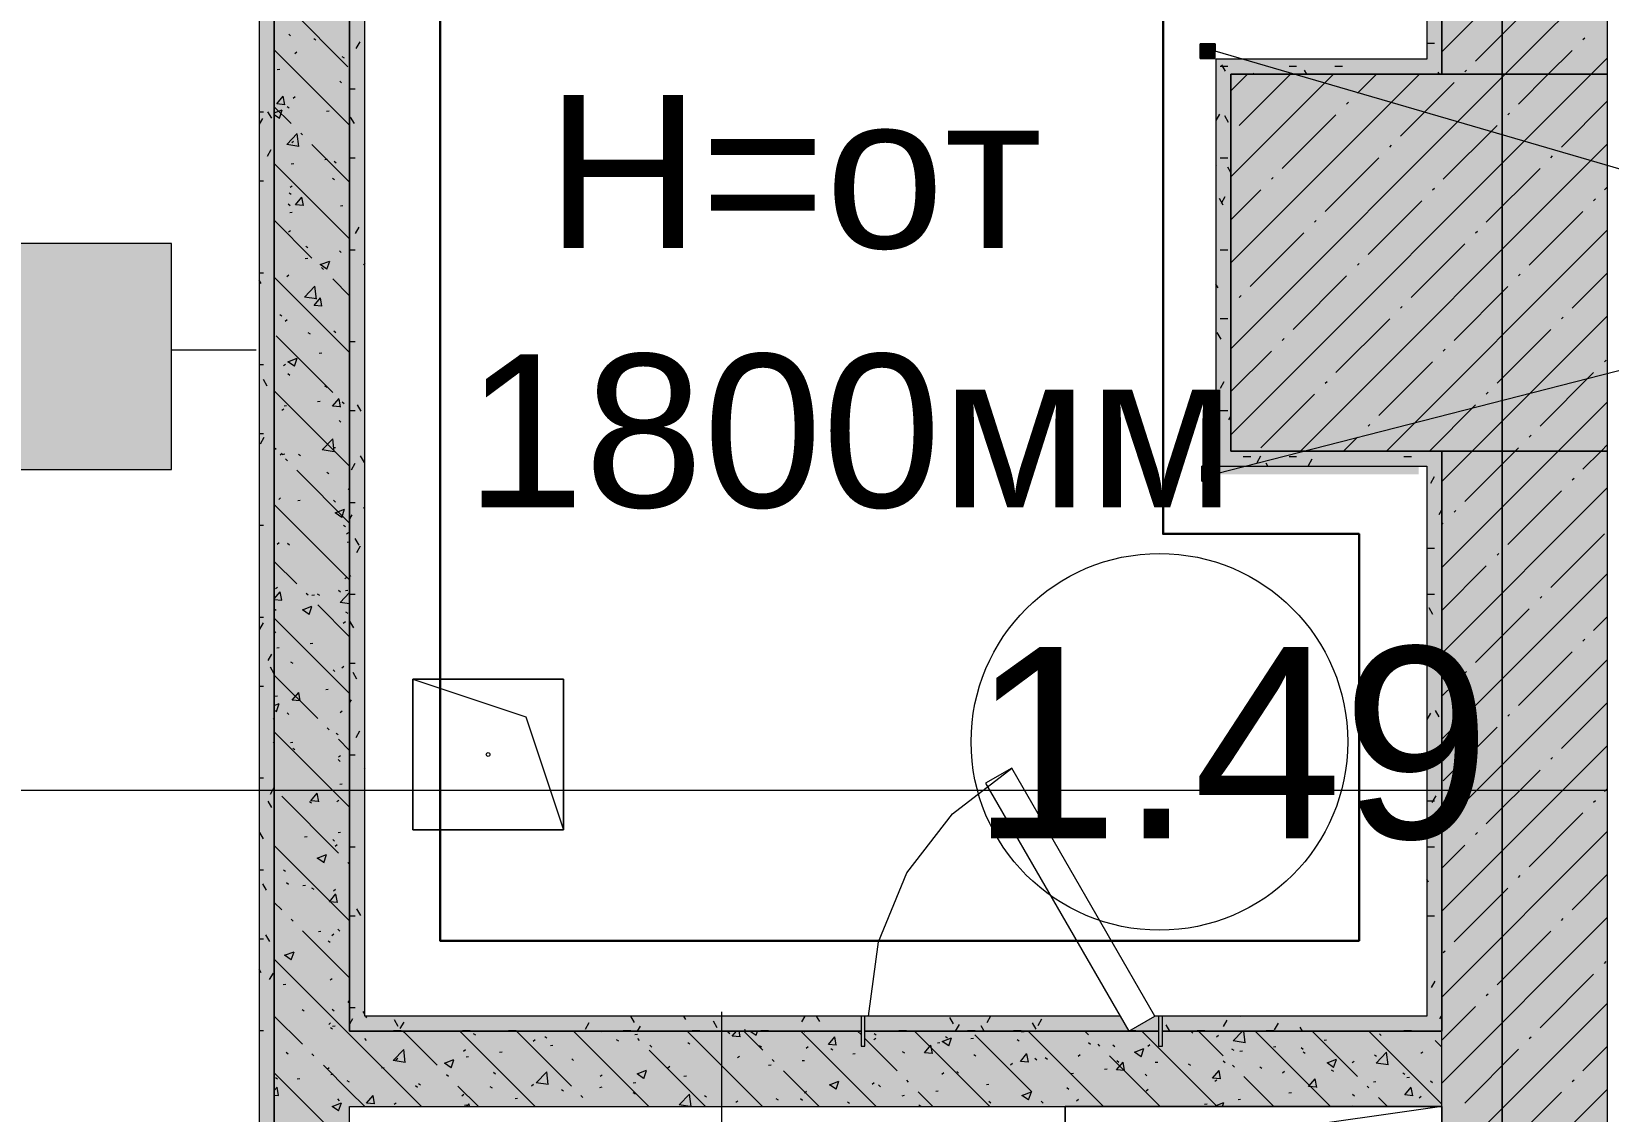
# Model space of a CAD drawing. Header units: millimetres. Extents: x -3817 to 677485, y -22715 to 103890.
# Drawn here: x 82851 to 84944, y 19635 to 21068 of the extents above; entities that cross this region are included whole.
import ezdxf

# ---------------------------------------------------------------- set-up
doc = ezdxf.new("R2010")
doc.units = ezdxf.units.MM
doc.layers.add('PDF _Геометрия', color=7, linetype='Continuous', true_color=0x1d1d1d)
doc.layers.add('PDF _Сплошная заливка', color=7, linetype='Continuous', true_color=0xffffff)
doc.layers.add('PDF _Текст', color=7, linetype='Continuous')
doc.styles.add('PDF GOST-Common', font='arial.ttf')

msp = doc.modelspace()

# ---------------------------------------------------------------- hatches: boundary and pattern name
at = {"layer": 'PDF _Сплошная заливка', "transparency": 33554559}
for points in [[(84723.3, 21011.3), (84943.3, 21011.3), (84943.3, 22191.3), (84723.3, 22191.3), (84723.3, 21362.4)], [(83153.3, 17181.3), (83173.3, 17181.3), (83173.3, 22091.3), (83153.3, 22091.3), (83153.3, 17189.3)], [(83273.3, 19741.3), (83293.3, 19741.3), (83293.3, 22071.3), (83273.3, 22071.3), (83273.3, 20232.1)], [(84703.3, 21031.3), (84723.3, 21031.3), (84723.3, 22071.3), (84703.3, 22071.3), (84703.3, 21362.4)], [(84723.3, 21011.3), (84723.3, 21031.3), (84443.3, 21031.3), (84443.3, 21011.3), (84533.7, 21011.3)], [(84703.3, 19761.3), (84723.3, 19761.3), (84723.3, 20511.3), (84703.3, 20511.3), (84703.3, 20232.1)], [(84723.3, 17561.3), (84943.3, 17561.3), (84943.3, 20511.3), (84723.3, 20511.3), (84723.3, 17971.4)], [(84533.7, 19641.3), (84723.3, 19641.3), (84723.3, 19741.3), (84352.3, 19741.3), (84352.3, 19721.3), (84347.3, 19721.3), (84347.3, 19741.3), (83957.3, 19741.3), (83957.3, 19721.3), (83952.3, 19721.3), (83952.3, 19741.3), (83273.3, 19741.3), (83273.3, 19641.3), (84352.3, 19641.3)]]:
    msp.add_hatch(color=256, dxfattribs=at).paths.add_polyline_path(points)
h = msp.add_hatch(color=256, dxfattribs=at)
h.paths.add_polyline_path([(83952.3, 19741.3), (83952.3, 19761.3), (83293.3, 19761.3), (83293.3, 19741.3)], flags=0)
h.paths.add_polyline_path([(84723.3, 19741.3), (84723.3, 19761.3), (84352.3, 19761.3), (84352.3, 19741.3), (84533.7, 19741.3)], flags=0)
h.paths.add_polyline_path([(83957.3, 19741.3), (84307.6, 19741.3), (84296.1, 19761.3), (83957.3, 19761.3), (83957.3, 19750.8)], flags=0)
h.paths.add_polyline_path([(84347.3, 19741.3), (84347.3, 19761.3), (84342.3, 19761.3), (84307.6, 19741.3), (84342.3, 19741.3)], flags=0)

# ---------------------------------------------------------------- linework, layer by layer
at = {"layer": 'PDF _Геометрия', "color": 253, "lineweight": 9, "true_color": 0xaaaaaa}
for points in [[(84803.3, 19059.5), (84803.3, 21326.4), (84803.3, 23826.4)], [(84803.6, 19059.5), (84803.6, 21326.4), (84803.6, 23826.4)], [(83962.3, 19761.3), (83975.2, 19859.7), (84013.2, 19951.3), (84073.6, 20030), (84152.3, 20090.4)], [(80408.8, 20061.3), (82443.3, 20061.3), (84943.3, 20061.3)]]:
    msp.add_lwpolyline(points, dxfattribs=at)
at = {"layer": 'PDF _Геометрия', "color": 9, "lineweight": 9, "true_color": 0xc0c0c0}
for points in [[(84943.3, 17561.3), (84943.3, 20511.3), (84723.3, 20511.3), (84723.3, 19741.3), (84352.3, 19741.3), (84723.3, 19741.3), (84723.3, 19761.3), (84723.3, 20511.3), (84703.3, 20511.3), (84443.3, 20511.3), (84443.3, 21011.3), (84723.3, 21011.3), (84723.3, 21031.3), (84723.3, 22071.3), (84723.3, 22091.3), (84723.3, 21011.3), (84943.3, 21011.3), (84943.3, 22191.3), (84723.3, 22191.3), (85453.3, 22191.3)], [(84296.1, 19761.3), (83293.3, 19761.3), (83293.3, 22071.3), (83673.3, 22071.3), (83673.3, 22083.3)], [(84623.3, 22083.3), (84623.3, 22071.3), (84703.3, 22071.3), (84703.3, 21031.3), (84443.3, 21031.3), (84423.3, 21031.3), (84423.3, 20511.3), (84423.3, 20491.3), (84703.3, 20491.3), (84703.3, 19761.3), (84342.3, 19761.3)]]:
    msp.add_lwpolyline(points, dxfattribs=at)
for points in [[(83103.3, 22091.3), (83173.3, 22091.3), (83173.3, 17161.4), (81393.3, 17161.4), (81393.3, 19061.3), (81393.3, 19161.3), (81393.3, 17161.4), (81413.3, 17161.4), (83173.3, 17161.4), (83173.3, 17181.3), (83173.3, 22091.3), (83153.3, 22091.3)], [(83952.3, 19741.3), (83273.3, 19741.3), (83273.3, 22091.3), (83273.3, 22071.3), (83273.3, 19741.3), (83293.3, 19741.3)], [(84347.3, 19741.3), (83957.3, 19741.3)], [(84723.3, 19391.3), (83273.3, 19391.3), (83273.3, 19641.3), (84723.3, 19641.3)]]:
    msp.add_lwpolyline(points, close=True, dxfattribs=at)
at = {"layer": 'PDF _Геометрия', "color": 7, "lineweight": 9}
for points in [[(83153.3, 22071.3), (83153.3, 17189.3)], [(84412.3, 21032.4), (84402.3, 21032.4), (84402.3, 21051.9), (84402.3, 21032.4), (84422.3, 21032.4), (84422.3, 21051.9), (84402.3, 21051.9), (84422.3, 21051.9), (84422.3, 21042.3)], [(84424.1, 20481.3), (85447.1, 20743.6), (84422.3, 21042.1)], [(83149.3, 20645), (83036.8, 20645)], [(84424.1, 20480.3), (84424.1, 20471.3), (84404.6, 20471.3), (84404.6, 20491.3)], [(83357.1, 20208.5), (83507.1, 20158.5), (83557.1, 20008.5)], [(83766.9, 19766.8), (83766.9, 19203.3)], [(84723.3, 19641.3), (84723.3, 19391.3), (84223.3, 19391.3), (84223.3, 19641.3), (84223.3, 19391.3), (84723.3, 19391.3), (84723.3, 19641.3), (84723.3, 19741.3)], [(84723.3, 19641.3), (84223.3, 19641.3), (84723.3, 19641.3), (84285.8, 19578.8), (84223.3, 19391.3)]]:
    msp.add_lwpolyline(points, dxfattribs=at)
at = {"layer": 'PDF _Геометрия', "color": 231, "lineweight": 30, "true_color": 0xff80c0}
msp.add_lwpolyline([(84613.3, 21971.3), (83393.3, 21971.3), (83393.3, 19861.3), (84613.3, 19861.3), (84613.3, 20401.3), (84353.3, 20401.3), (84353.3, 21101.3), (84603.3, 21101.3), (84603.3, 21971.3)], dxfattribs=at)
at = {"layer": 'PDF _Геометрия', "lineweight": 9}
for points in [[(84723.3, 21041.1), (84943.3, 21261.1)], [(84443.3, 20647.1), (84807.5, 21011.3), (84943.3, 21147.1)], [(84768, 21028.9), (84839.3, 21100.1)], [(84825, 20971.8), (84864.6, 21011.3), (84896.3, 21043.1)], [(84910.6, 21057.4), (84912.9, 21059.7)], [(84443.3, 20533), (84921.6, 21011.3), (84943.3, 21033)], [(84443.3, 20989.2), (84465.4, 21011.3)], [(84443.3, 20875.2), (84579.4, 21011.3)], [(84443.3, 20761.1), (84693.5, 21011.3)], [(84454.4, 20943.3), (84522.4, 21011.3)], [(84611.2, 20986.1), (84636.5, 21011.3)], [(84668.2, 20929.1), (84739.5, 21000.3)], [(84753.8, 21014.6), (84756.1, 21017)], [(84511.4, 20886.3), (84582.7, 20957.6)], [(84596.9, 20971.8), (84599.3, 20974.2)], [(84810.8, 20957.6), (84813.2, 20959.9)], [(84882.1, 20914.8), (84943.3, 20976)], [(84725.2, 20872), (84796.5, 20943.3)], [(84535.6, 20511.3), (84943.3, 20919)], [(84654, 20914.8), (84656.3, 20917.2)], [(84568.4, 20829.3), (84639.7, 20900.5)], [(84867.8, 20900.5), (84870.2, 20902.9)], [(84497.1, 20872), (84499.5, 20874.4)], [(84782.3, 20815), (84853.6, 20886.3)], [(84443.3, 20818.2), (84482.9, 20857.8)], [(84711, 20857.8), (84713.4, 20860.2)], [(84939.1, 20857.8), (84943.3, 20862)], [(84625.5, 20772.2), (84696.7, 20843.5)], [(84924.8, 20843.5), (84927.2, 20845.9)], [(84554.2, 20815), (84556.5, 20817.4)], [(84839.3, 20758), (84910.6, 20829.3)], [(84468.6, 20729.5), (84539.9, 20800.8)], [(84649.7, 20511.3), (84943.3, 20804.9)], [(84768, 20800.8), (84770.4, 20803.1)], [(84682.5, 20715.2), (84753.8, 20786.5)], [(84611.2, 20758), (84613.6, 20760.4)], [(84825, 20743.7), (84827.4, 20746.1)], [(84896.3, 20701), (84943.3, 20747.9)], [(84525.7, 20672.5), (84596.9, 20743.7)], [(84739.5, 20658.2), (84810.8, 20729.5)], [(84454.4, 20715.2), (84456.7, 20717.6)], [(84582.7, 20615.4), (84654, 20686.7)], [(84668.2, 20701), (84670.6, 20703.3)], [(84723.3, 20470.9), (84763.7, 20511.3), (84943.3, 20690.9)], [(84882.1, 20686.7), (84884.4, 20689.1)], [(84796.5, 20601.2), (84867.8, 20672.5)], [(84443.3, 20590.1), (84497.1, 20643.9)], [(84511.4, 20658.2), (84513.8, 20660.6)], [(84725.2, 20643.9), (84727.6, 20646.3)], [(84639.7, 20558.4), (84711, 20629.7)], [(84939.1, 20629.7), (84941.5, 20632.1)], [(84568.4, 20601.2), (84570.8, 20603.5)], [(84853.6, 20544.1), (84924.8, 20615.4)], [(84482.9, 20515.6), (84554.2, 20586.9)], [(84782.3, 20586.9), (84784.6, 20589.3)], [(84706.7, 20511.3), (84768, 20572.7)], [(84723.3, 20356.8), (84877.8, 20511.3), (84943.3, 20576.8)], [(84625.5, 20544.1), (84627.8, 20546.5)], [(84592.7, 20511.3), (84611.2, 20529.9)], [(84753.8, 20444.4), (84820.8, 20511.3), (84825, 20515.6)], [(84839.3, 20529.9), (84841.7, 20532.3)], [(84910.6, 20487.1), (84934.8, 20511.3), (84943.3, 20519.8)], [(84896.3, 20472.9), (84898.7, 20475.2)], [(84723.3, 20242.8), (84943.3, 20462.8)], [(84810.8, 20387.3), (84882.1, 20458.6)], [(84739.5, 20430.1), (84741.9, 20432.5)], [(84723.3, 20413.9), (84725.2, 20415.8)], [(84867.8, 20330.3), (84939.1, 20401.6)], [(84796.5, 20373.1), (84798.9, 20375.4)], [(84723.3, 20299.8), (84782.3, 20358.8)], [(84723.3, 20128.7), (84943.3, 20348.7)], [(84853.6, 20316), (84855.9, 20318.4)], [(84768, 20230.5), (84839.3, 20301.8)], [(84924.8, 20273.3), (84943.3, 20291.7)], [(84825, 20173.5), (84896.3, 20244.8)], [(84910.6, 20259), (84912.9, 20261.4)], [(84723.3, 20014.7), (84943.3, 20234.7)], [(84723.3, 20185.8), (84739.5, 20202)], [(84753.8, 20216.3), (84756.1, 20218.6)], [(84810.8, 20159.2), (84813.2, 20161.6)], [(84882.1, 20116.5), (84943.3, 20177.7)], [(84725.2, 20073.7), (84796.5, 20145)], [(84723.3, 19900.6), (84943.3, 20120.6)], [(84867.8, 20102.2), (84870.2, 20104.6)], [(84782.3, 20016.7), (84853.6, 20087.9)], [(84939.1, 20059.4), (84943.3, 20063.6)], [(84924.8, 20045.2), (84927.2, 20047.6)], [(84839.3, 19959.6), (84910.6, 20030.9)], [(84723.3, 19786.6), (84943.3, 20006.6)], [(84768, 20002.4), (84770.4, 20004.8)], [(84723.3, 19957.7), (84753.8, 19988.2)], [(84739.5, 19859.9), (84810.8, 19931.1)], [(84825, 19945.4), (84827.4, 19947.8)], [(84896.3, 19902.6), (84943.3, 19949.6)], [(84723.3, 19672.5), (84943.3, 19892.5)], [(84882.1, 19888.4), (84884.4, 19890.7)], [(84796.5, 19802.8), (84867.8, 19874.1)], [(84725.2, 19845.6), (84727.6, 19848)], [(84939.1, 19831.3), (84941.5, 19833.7)], [(84853.6, 19745.8), (84924.8, 19817.1)], [(84782.3, 19788.6), (84784.6, 19790.9)], [(84723.3, 19558.5), (84943.3, 19778.5)], [(84723.3, 19729.6), (84768, 19774.3)], [(84839.3, 19731.5), (84841.7, 19733.9)], [(84910.6, 19688.8), (84943.3, 19721.5)], [(84753.8, 19646), (84825, 19717.3)], [(84723.3, 19444.4), (84943.3, 19664.4)], [(84810.8, 19589), (84882.1, 19660.3)], [(84896.3, 19674.5), (84898.7, 19676.9)]]:
    msp.add_lwpolyline(points, dxfattribs=at)
at = {"layer": 'PDF _Геометрия', "color": 252, "lineweight": 9, "true_color": 0x878787}
for points in [[(83271.1, 21021.3), (83195.7, 21096.8)], [(83192.4, 21064.5), (83194.8, 21062.2)], [(83273.3, 20943.7), (83173.3, 21043.7)], [(83200.7, 21039), (83203.4, 21041)], [(83225.6, 21058.9), (83228.4, 21057.1)], [(83177.2, 21017.8), (83180.5, 21018.2)], [(83263.1, 21035), (83265.9, 21033.2)], [(83260.3, 21002.2), (83262.7, 21000)], [(83187.3, 20971), (83176.6, 20971.9), (83185.2, 20982.1)], [(83187.3, 20970.9), (83185.2, 20982.1)], [(83198.5, 20979.8), (83201.2, 20981.8)], [(83195.7, 20945.9), (83173.3, 20968.3)], [(83173.3, 20960), (83183.9, 20964.1)], [(83173.3, 20958.1), (83180.3, 20953.3)], [(83180.3, 20953.2), (83183.9, 20964)], [(83190.2, 20968.5), (83193, 20966.7)], [(83242.7, 20962.4), (83246, 20962.9)], [(83205.7, 20915.7), (83189.9, 20918.1), (83203.7, 20932.6)], [(83196.4, 20920.6), (83199, 20922.6)], [(83205.7, 20915.6), (83203.8, 20932.5)], [(83210.8, 20930.8), (83208.3, 20933.3)], [(83273.3, 20868.3), (83223.3, 20918.2)], [(83273.3, 20792.8), (83173.3, 20892.8)], [(83195.9, 20892.3), (83199.3, 20892.7)], [(83240.4, 20898.2), (83243.8, 20898.6)], [(83252.9, 20896.2), (83255.4, 20893.9)], [(83250.5, 20873.6), (83253.3, 20871.8)], [(83193.1, 20853.8), (83195.9, 20852)], [(83194.2, 20861.4), (83196.9, 20863.4)], [(83191.8, 20839.3), (83194.3, 20837.1)], [(83211.9, 20837.2), (83201.3, 20838.2), (83209.9, 20848.4)], [(83212, 20837.2), (83209.9, 20848.3)], [(83261, 20836.9), (83264.3, 20837.3)], [(83223.3, 20767.4), (83173.3, 20817.5)], [(83193.7, 20828), (83197, 20828.5)], [(83192.1, 20802.2), (83194.7, 20804.2)], [(83214.2, 20766.8), (83217.6, 20767.2)], [(83215.1, 20783.3), (83218, 20781.5)], [(83259.8, 20777.1), (83262.2, 20774.8)], [(83243.2, 20752.8), (83234.3, 20758.8), (83246.8, 20763.5)], [(83238.4, 20752.3), (83235.9, 20754.8)], [(83243.2, 20752.7), (83246.8, 20763.5)], [(83273.3, 20642), (83173.3, 20742)], [(83189.9, 20743), (83192.6, 20745.1)], [(83229.3, 20713.1), (83213.5, 20715.5), (83227.3, 20729.9)], [(83229.3, 20713), (83227.3, 20729.9)], [(83273.3, 20717.5), (83251, 20739.7)], [(83236.6, 20703.5), (83226, 20704.4), (83234.6, 20714.6)], [(83236.6, 20703.4), (83234.6, 20714.6)], [(83180.5, 20692.4), (83183.3, 20690.6)], [(83187.7, 20683.8), (83190.4, 20685.9)], [(83251, 20588.8), (83175.6, 20664.3)], [(83218, 20668.5), (83220.8, 20666.7)], [(83252.4, 20671), (83254.9, 20668.7)], [(83233, 20641.3), (83236.3, 20641.7)], [(83185.6, 20624.6), (83188.2, 20626.7)], [(83199.9, 20623.9), (83191.1, 20629.8), (83203.5, 20634.6)], [(83199.9, 20623.8), (83203.5, 20634.5)], [(83191.3, 20614.2), (83193.8, 20611.9)], [(83273.3, 20491.1), (83173.3, 20591.1)], [(83240, 20598), (83242.9, 20596.2)], [(83261.3, 20569.8), (83250.7, 20570.7), (83259.2, 20580.9)], [(83261.3, 20569.7), (83259.2, 20580.8)], [(83183.4, 20565.5), (83186.1, 20567.5)], [(83186.2, 20571.2), (83189.5, 20571.6)], [(83230.7, 20577), (83234, 20577.5)], [(83266.1, 20573.8), (83263.6, 20576.3)], [(83259.2, 20552), (83261.7, 20549.7)], [(83175.6, 20513.4), (83173.3, 20515.7)], [(83252.9, 20510.4), (83237, 20512.9), (83250.9, 20527.3)], [(83252.9, 20510.4), (83250.9, 20527.3)], [(83251.3, 20515.8), (83254.6, 20516.2)], [(83181.2, 20506.3), (83183.9, 20508.3)], [(83183.9, 20506.9), (83187.3, 20507.4)], [(83190.7, 20498.3), (83188.1, 20500.8)], [(83205.4, 20507.2), (83208.2, 20505.4)], [(83273.3, 20415.7), (83203.2, 20485.8)], [(83242.9, 20483.3), (83245.7, 20481.5)], [(83271.4, 20460.4), (83273.3, 20461.8)], [(83273.3, 20340.2), (83173.3, 20440.2)], [(83179.1, 20447.1), (83181.7, 20449.1)], [(83204.5, 20445.7), (83207.8, 20446.1)], [(83251.9, 20445.9), (83254.4, 20443.6)], [(83262.8, 20423.3), (83253.9, 20429.3), (83266.4, 20434.1)], [(83262.8, 20423.3), (83266.4, 20434)], [(83265, 20412.8), (83267.8, 20411)], [(83269.3, 20401.2), (83271.9, 20403.3)], [(83270, 20390.3), (83273.3, 20390.7)], [(83176.9, 20387.9), (83179.6, 20389.9)], [(83190.8, 20389), (83193.3, 20386.8)], [(83203.2, 20334.9), (83173.3, 20364.8)], [(83174.8, 20328.7), (83177.4, 20330.7)], [(83267.1, 20342), (83269.8, 20344.1)], [(83173.3, 20315.3), (83181, 20324.6)], [(83173.3, 20314.3), (83183.1, 20313.4)], [(83183.1, 20313.4), (83181.1, 20324.5)], [(83218.3, 20319.8), (83215.8, 20322.3)], [(83223.2, 20320.2), (83226.6, 20320.6)], [(83230.3, 20321.9), (83233.2, 20320.1)], [(83273.3, 20264.8), (83230.9, 20307.2)], [(83258.7, 20326.8), (83261.2, 20324.5)], [(83273.3, 20308.3), (83260.6, 20310.3), (83273.3, 20323.4)], [(83267.8, 20326), (83271.1, 20326.5)], [(83173.3, 20301.8), (83175.7, 20300.2)], [(83273.3, 20189.4), (83173.3, 20289.4)], [(83219.5, 20294.4), (83210.7, 20300.4), (83223.1, 20305.2)], [(83219.5, 20294.4), (83223.1, 20305.1)], [(83267.8, 20298), (83270.7, 20296.2)], [(83173.3, 20270), (83175.3, 20271.5)], [(83264.9, 20282.8), (83267.6, 20284.9)], [(83176.5, 20250.1), (83179.8, 20250.5)], [(83221, 20255.9), (83224.3, 20256.4)], [(83195, 20231.5), (83197.8, 20229.7)], [(83262.8, 20223.7), (83265.4, 20225.7)], [(83230.9, 20156.4), (83173.3, 20214)], [(83251.4, 20220.7), (83253.8, 20218.5)], [(83174.2, 20185.8), (83177.5, 20186.2)], [(83207.8, 20179.7), (83197.1, 20180.6), (83205.7, 20190.8)], [(83207.8, 20179.6), (83205.7, 20190.8)], [(83241.5, 20194.7), (83244.9, 20195.1)], [(83173.3, 20173.7), (83179.9, 20176.2)], [(83173.3, 20167.5), (83176.3, 20165.5)], [(83176.3, 20165.4), (83179.9, 20176.2)], [(83190.3, 20163.9), (83192.7, 20161.6)], [(83260.6, 20164.5), (83263.3, 20166.5)], [(83246, 20141.3), (83243.5, 20143.8)], [(83273.3, 20038.5), (83173.3, 20138.5)], [(83194.8, 20124.5), (83198.1, 20125)], [(83255.3, 20136.7), (83258.1, 20134.9)], [(83273.3, 20114), (83258.5, 20128.7)], [(83197.8, 20116.8), (83200.7, 20115)], [(83258.2, 20101.7), (83260.6, 20099.4)], [(83258.5, 20105.3), (83261.1, 20107.3)], [(83232.4, 20046), (83221.8, 20046.9), (83230.4, 20057.1)], [(83232.5, 20045.9), (83230.4, 20057)], [(83260.3, 20069.2), (83263.6, 20069.6)], [(83258.5, 19977.8), (83183.1, 20053.3)], [(83219.9, 20046.3), (83222.7, 20044.5)], [(83256.3, 20046.1), (83259, 20048.1)], [(83213.5, 19999.1), (83216.8, 19999.5)], [(83250.8, 19995.6), (83253.3, 19993.3)], [(83258, 20004.9), (83261.3, 20005.4)], [(83273.3, 19887.6), (83173.3, 19987.6)], [(83239.1, 19965), (83230.3, 19970.9), (83242.7, 19975.7)], [(83239.1, 19964.9), (83242.7, 19975.6)], [(83254.1, 19986.9), (83256.8, 19988.9)], [(83185.3, 19955.4), (83188.1, 19953.6)], [(83273.3, 19963.1), (83271.1, 19965.3)], [(83189.7, 19938.7), (83192.2, 19936.5)], [(83211.2, 19934.8), (83214.6, 19935.2)], [(83222.7, 19931.6), (83225.6, 19929.8)], [(83252, 19927.7), (83254.6, 19929.7)], [(83183.1, 19902.4), (83173.3, 19912.2)], [(83257.1, 19912.2), (83246.5, 19913.1), (83255.1, 19923.4)], [(83257.1, 19912.1), (83255.1, 19923.3)], [(83198.2, 19887.3), (83195.7, 19889.8)], [(83273.3, 19812.2), (83210.8, 19874.7)], [(83231.8, 19873.5), (83235.1, 19874)], [(83249.8, 19868.5), (83252.5, 19870.6)], [(83257.7, 19876.5), (83260.1, 19874.2)], [(83195.9, 19836), (83187, 19842), (83199.5, 19846.8)], [(83195.9, 19836), (83199.5, 19846.7)], [(83244.8, 19861.1), (83247.6, 19859.3)], [(83368.7, 19641.3), (83273.3, 19736.8), (83173.3, 19836.8)], [(83185, 19803.4), (83188.4, 19803.8)], [(83247.6, 19809.3), (83250.3, 19811.4)], [(83210.2, 19770.2), (83213, 19768.4)], [(83250.3, 19770.4), (83252.8, 19768.2)], [(83273.3, 19779.2), (83271.2, 19779.4), (83273.3, 19781.9)], [(83210.8, 19723.9), (83173.3, 19761.4)], [(83245.5, 19750.1), (83248.1, 19752.2)], [(83247.7, 19746.3), (83250.5, 19744.5)], [(83250.6, 19748.1), (83253.9, 19748.5)], [(83344.1, 19741.3), (83345.4, 19740.5)], [(83389.3, 19696.2), (83344.2, 19741.3)], [(83519.5, 19641.3), (83419.5, 19741.3)], [(83567.8, 19668.5), (83495, 19741.3)], [(83670.4, 19641.3), (83570.4, 19741.3)], [(83608.1, 19740.7), (83608.9, 19741.3)], [(83821.3, 19641.3), (83721.3, 19741.3)], [(83791.9, 19733.8), (83781.3, 19734.8), (83786.8, 19741.3)], [(83791.9, 19733.8), (83790.5, 19741.3)], [(83821.8, 19716.3), (83796.8, 19741.3)], [(83805.1, 19741.3), (83813, 19736)], [(83813.1, 19735.9), (83814.9, 19741.3)], [(83972.1, 19641.3), (83872.1, 19741.3)], [(83875.8, 19741.3), (83877.4, 19740.3)], [(83952.3, 19736.7), (83947.6, 19741.3)], [(84123, 19641.3), (84023, 19741.3)], [(84273.9, 19641.3), (84173.9, 19741.3)], [(84254.3, 19736.4), (84249.4, 19741.3)], [(84424.8, 19641.3), (84324.8, 19741.3)], [(84390.4, 19741.1), (84392.9, 19738.8)], [(84432.8, 19708.8), (84400.2, 19741.3)], [(84462.1, 19726), (84446.3, 19728.4), (84458.7, 19741.3)], [(84462.1, 19725.9), (84460.3, 19741.3)], [(84575.6, 19641.3), (84475.6, 19741.3)], [(84611.3, 19681.1), (84551.1, 19741.3)], [(84723.3, 19644.6), (84626.5, 19741.3)], [(83292.9, 19731.4), (83295.4, 19729.1)], [(83437.5, 19738.3), (83440.3, 19736.5)], [(83516.8, 19728.2), (83519.4, 19730.2)], [(83532.4, 19734.3), (83535.2, 19732.5)], [(83539.8, 19722.2), (83543.1, 19722.6)], [(83627.3, 19730.3), (83630.1, 19728.5)], [(83652.1, 19737), (83655.4, 19737.4)], [(83658.3, 19728.9), (83655.8, 19731.4)], [(83671.9, 19722.6), (83674.4, 19720.3)], [(83722.2, 19726.3), (83725.1, 19724.5)], [(83775.6, 19740.4), (83778.1, 19738.1)], [(83817.1, 19722.3), (83820, 19720.5)], [(83879.3, 19718.7), (83882, 19720.8)], [(83919.4, 19722.7), (83908.8, 19723.6), (83917.4, 19733.8)], [(83919.4, 19722.6), (83917.4, 19733.8)], [(84000.3, 19688.7), (83957.3, 19731.7)], [(83969.1, 19730.1), (83971.8, 19732.2)], [(83969.5, 19738.1), (83972.3, 19736.3)], [(84047, 19711.5), (84036.3, 19712.5), (84044.9, 19722.7)], [(84047, 19711.5), (84044.9, 19722.6)], [(84053.6, 19725.8), (84056.9, 19726.3)], [(84068.6, 19721.7), (84059.7, 19727.7), (84072.2, 19732.5)], [(84064.4, 19734.1), (84067.2, 19732.3)], [(84068.6, 19721.7), (84072.2, 19732.4)], [(84098.1, 19731.7), (84101.4, 19732.1)], [(84178.8, 19661), (84103.4, 19736.4)], [(84159.3, 19730.1), (84162.1, 19728.3)], [(84165.4, 19740.6), (84168.7, 19741)], [(84254.2, 19726.1), (84257, 19724.3)], [(84269.4, 19721.4), (84266.8, 19723.9)], [(84286.7, 19723.3), (84289.2, 19721)], [(84332.8, 19721.5), (84335.4, 19723.5)], [(84424.1, 19734), (84426.7, 19736.1)], [(84499.6, 19720.6), (84502.9, 19721)], [(84566.9, 19729.5), (84570.2, 19729.9)], [(84640.4, 19737.6), (84642.8, 19735.4)], [(84723.3, 19720.1), (84714.4, 19728.9)], [(83189.2, 19713.6), (83191.7, 19711.3)], [(83225.9, 19708.8), (83223.3, 19711.3)], [(83347.1, 19699.9), (83331.3, 19702.4), (83345.2, 19716.8)], [(83334.6, 19703.5), (83337.3, 19705.5)], [(83347.2, 19699.9), (83345.2, 19716.8)], [(83408.1, 19692.9), (83399.3, 19698.8), (83411.7, 19703.6)], [(83408.1, 19692.8), (83411.7, 19703.5)], [(83424.4, 19714.9), (83427.1, 19716.9)], [(83427.9, 19707.4), (83431.2, 19707.9)], [(83472.4, 19713.3), (83475.8, 19713.7)], [(83568.2, 19704.8), (83570.7, 19702.5)], [(83745.9, 19641.3), (83670.9, 19716.3)], [(83788, 19706.2), (83790.7, 19708.3)], [(83836.9, 19701.2), (83834.4, 19703.8)], [(83873.9, 19702.2), (83877.3, 19702.6)], [(83912.1, 19718.2), (83914.9, 19716.4)], [(83941.3, 19711.1), (83944.6, 19711.5)], [(84007, 19714.2), (84009.8, 19712.4)], [(84101.9, 19710.2), (84104.7, 19708.4)], [(84174.5, 19700.4), (84163.9, 19701.3), (84172.4, 19711.5)], [(84174.5, 19700.3), (84172.4, 19711.4)], [(84183, 19705.5), (84185.5, 19703.2)], [(84196.8, 19706.2), (84199.6, 19704.4)], [(84240.4, 19708.2), (84243.1, 19710.2)], [(84349.4, 19641.3), (84281.9, 19708.8)], [(84302, 19689.2), (84291.4, 19690.1), (84300, 19700.4)], [(84291.7, 19702.2), (84294.5, 19700.4)], [(84302, 19689.1), (84300, 19700.3)], [(84324.1, 19707.5), (84315.2, 19713.5), (84327.7, 19718.2)], [(84324.1, 19707.4), (84327.7, 19718.2)], [(84342.8, 19700), (84346.1, 19700.4)], [(84433, 19702), (84435.5, 19699.8)], [(84444, 19718.1), (84446.9, 19716.3)], [(84455.1, 19714.7), (84458.4, 19715.2)], [(84536.7, 19719.8), (84539.1, 19717.6)], [(84539, 19714.1), (84541.8, 19712.3)], [(84579.6, 19693.3), (84570.8, 19699.2), (84583.2, 19704)], [(84579.6, 19693.2), (84583.2, 19703.9)], [(84604.1, 19699.6), (84606.7, 19701.6)], [(84633.9, 19710), (84636.7, 19708.2)], [(84651.9, 19696.5), (84636, 19699), (84649.9, 19713.4)], [(84651.9, 19696.5), (84649.9, 19713.4)], [(84695.3, 19712.1), (84698, 19714.1)], [(83273.3, 19585.9), (83173.3, 19685.9)], [(83174.8, 19679.8), (83177.6, 19678)], [(83203.8, 19677.9), (83207.1, 19678.4)], [(83293.3, 19641.3), (83273.3, 19661.4), (83238.4, 19696.2)], [(83243.3, 19691), (83246, 19693)], [(83248.3, 19683.8), (83251.6, 19684.2)], [(83315.6, 19692.7), (83319, 19693.1)], [(83404.4, 19681.1), (83401.9, 19683.6)], [(83464.5, 19687), (83467, 19684.7)], [(83536.9, 19670.5), (83521.1, 19672.9), (83534.9, 19687.4)], [(83536.9, 19670.4), (83534.9, 19687.3)], [(83605.9, 19681.5), (83608.6, 19683.6)], [(83663.6, 19678.6), (83654.8, 19684.6), (83667.3, 19689.4)], [(83663.7, 19678.6), (83667.3, 19689.3)], [(83695.7, 19692.9), (83698.4, 19694.9)], [(83717.1, 19681.6), (83720.5, 19682)], [(83829.4, 19696.3), (83832.7, 19696.8)], [(83896.8, 19641.3), (83849.4, 19688.7)], [(84059.3, 19684.3), (84062, 19686.3)], [(84079.3, 19687.7), (84081.8, 19685.4)], [(84150.6, 19696.8), (84153.3, 19698.8)], [(84230.9, 19685.2), (84234.3, 19685.7)], [(84275.4, 19691.1), (84278.8, 19691.5)], [(84329.3, 19684.2), (84331.8, 19682)], [(84386.6, 19698.2), (84389.4, 19696.4)], [(84429.5, 19678.1), (84418.9, 19679), (84427.5, 19689.2)], [(84429.6, 19678), (84427.5, 19689.1)], [(84447.9, 19693.7), (84445.4, 19696.2)], [(84500.2, 19641.3), (84460.5, 19681.1)], [(84481.5, 19694.2), (84484.4, 19692.4)], [(84511.7, 19686.2), (84514.4, 19688.3)], [(84576.4, 19690.2), (84579.3, 19688.4)], [(84671.4, 19686.2), (84674.2, 19684.4)], [(84676.9, 19680), (84680.3, 19680.4)], [(83173.3, 19662.7), (83176.9, 19667)], [(83178.9, 19655.8), (83176.9, 19667)], [(83269.7, 19675.8), (83272.5, 19674)], [(83360.8, 19669.2), (83363.3, 19666.9)], [(83364.6, 19671.8), (83367.5, 19670)], [(83444.2, 19641.3), (83417, 19668.5)], [(83422.3, 19655.7), (83424.9, 19657.7)], [(83459.5, 19667.8), (83462.4, 19666)], [(83514.6, 19669), (83517.3, 19671)], [(83554.5, 19663.8), (83557.3, 19662)], [(83605.3, 19666.8), (83608.6, 19667.3)], [(83649.4, 19659.8), (83652.2, 19658)], [(83649.8, 19672.7), (83653.1, 19673.1)], [(83724.8, 19641.3), (83710.8, 19643.5), (83724.7, 19657.9)], [(83726.6, 19641.3), (83724.7, 19657.9)], [(83877.2, 19659.6), (83879.8, 19661.6)], [(83919.2, 19664.4), (83910.3, 19670.3), (83922.8, 19675.1)], [(83919.2, 19664.3), (83922.8, 19675.1)], [(83967, 19670.9), (83969.6, 19673)], [(83975.6, 19669.9), (83978.1, 19667.6)], [(84015.4, 19673.6), (84012.9, 19676.1)], [(84047.6, 19641.3), (84028, 19661)], [(84051.3, 19661.6), (84054.6, 19662)], [(84118.6, 19670.4), (84122, 19670.9)], [(84174.7, 19650.1), (84165.8, 19656.1), (84178.3, 19660.9)], [(84174.7, 19650.1), (84178.3, 19660.8)], [(84225.6, 19666.4), (84228.1, 19664.2)], [(84330.6, 19662.3), (84333.3, 19664.4)], [(84421.9, 19674.8), (84424.6, 19676.9)], [(84520.1, 19659.3), (84523.5, 19659.8)], [(84557.1, 19666.9), (84546.4, 19667.8), (84555, 19678)], [(84557.1, 19666.8), (84555, 19678)], [(84604.6, 19657.6), (84607.1, 19655.3)], [(84626.4, 19666), (84623.9, 19668.5)], [(84632.4, 19674.1), (84635.8, 19674.6)], [(84684.6, 19655.7), (84674, 19656.7), (84682.5, 19666.9)], [(84684.6, 19655.7), (84682.6, 19666.8)], [(84708.3, 19675.4), (84710.7, 19673.1)], [(83173.3, 19656.4), (83178.9, 19655.9)], [(83258.7, 19635.5), (83249.9, 19641.5), (83262.3, 19646.3)], [(83257.1, 19651.4), (83259.6, 19649.1)], [(83258.7, 19635.5), (83262.4, 19646.2)], [(83306.4, 19644.7), (83295.8, 19645.7), (83304.4, 19655.9)], [(83306.5, 19644.7), (83304.4, 19655.8)], [(83332.4, 19644.3), (83335.1, 19646.3)], [(83425.7, 19643.2), (83429, 19643.6)], [(83429.1, 19641.3), (83431.9, 19644.7)], [(83432.5, 19641.3), (83431.9, 19644.7)], [(83493, 19652), (83496.3, 19652.5)], [(83582.9, 19653.5), (83580.4, 19656)], [(83744.3, 19655.8), (83747.1, 19654)], [(83785.9, 19647), (83788.5, 19649.1)], [(83839.2, 19651.8), (83842, 19650)], [(83871.9, 19652.1), (83874.4, 19649.8)], [(83897.6, 19641.3), (83897.8, 19641.4)], [(83934.1, 19647.7), (83936.9, 19645.9)], [(84006.8, 19655.7), (84010.1, 19656.2)], [(84029, 19643.7), (84031.8, 19641.9)], [(84121.9, 19648.6), (84124.4, 19646.4)], [(84193.9, 19645.9), (84191.4, 19648.4)], [(84238.3, 19649), (84240.9, 19651)], [(84408.3, 19644.6), (84411.6, 19645.1)], [(84422.1, 19641.3), (84421.4, 19641.9), (84433.8, 19646.7)], [(84432.1, 19641.3), (84433.8, 19646.6)], [(84452.8, 19650.5), (84456.1, 19650.9)], [(84603.2, 19641.3), (84604.6, 19642.4)], [(84651.1, 19641.3), (84639, 19653.5)], [(84693.2, 19652.9), (84695.8, 19654.9)]]:
    msp.add_lwpolyline(points, dxfattribs=at)
at = {"layer": 'PDF _Геометрия', "color": 253, "lineweight": 9, "true_color": 0x9b9b9b}
for points in [[(83286.7, 21054.2), (83281.7, 21045.5)], [(84703.3, 21052.8), (84713.4, 21052.8)], [(84429, 21022.3), (84439.1, 21022.3)], [(84436.1, 21015.3), (84431.1, 21024)], [(84520.5, 21022.3), (84530.5, 21022.3)], [(84581.4, 21022.3), (84591.5, 21022.3)], [(83293.3, 21004.6), (83292.8, 21003.9)], [(84473.6, 21011.3), (84472.7, 21012.9)], [(84544, 21011.3), (84540.8, 21017)], [(84720, 21011.3), (84718.5, 21014)], [(83273.3, 20991.8), (83280.8, 20991.8)], [(83153.3, 20961.3), (83158.9, 20961.3)], [(83169.9, 20953), (83164.9, 20961.7)], [(84428, 20958.4), (84423.3, 20950.2)], [(84440.2, 20947.3), (84435.2, 20956)], [(83157.7, 20952.7), (83153.3, 20945)], [(83279.6, 20945.9), (83274.5, 20954.6)], [(83168.9, 20911.1), (83163.8, 20902.4)], [(83273.3, 20900.4), (83280.8, 20900.4)], [(84429, 20900.4), (84439.1, 20900.4)], [(84423.9, 20890.4), (84423.3, 20889.2)], [(84443.3, 20881), (84439.3, 20888)], [(83153.3, 20869.9), (83158.9, 20869.9)], [(84433.1, 20837.6), (84428.1, 20846.3)], [(84435.1, 20848.7), (84430.1, 20840)], [(83173.3, 20825.2), (83173, 20825.6)], [(83285.6, 20808.5), (83280.6, 20799.8)], [(83273.3, 20778.5), (83280.8, 20778.5)], [(84429, 20778.5), (84439.1, 20778.5)], [(83153.3, 20748), (83158.9, 20748)], [(83293.3, 20760.8), (83291.7, 20758.1)], [(83155.7, 20733.6), (83153.3, 20737.9)], [(84426.1, 20727.9), (84423.3, 20732.8)], [(84429, 20687), (84439.1, 20687)], [(84430.1, 20659.9), (84425.1, 20668.6)], [(83273.3, 20656.5), (83280.8, 20656.5)], [(83153.3, 20626.1), (83158.9, 20626.1)], [(83163.9, 20597.6), (83158.9, 20606.3)], [(83273.3, 20604.4), (83273.3, 20604.2)], [(84434, 20603), (84429, 20594.3)], [(83273.3, 20565.1), (83280.8, 20565.1)], [(83288.8, 20564.1), (83283.8, 20572.8)], [(84429, 20565.1), (84439.1, 20565.1)], [(84443.3, 20558.1), (84440.1, 20552.6)], [(83153.3, 20534.6), (83158.9, 20534.6)], [(83159.6, 20529.3), (83154.6, 20520.6)], [(83280.4, 20494.7), (83275.4, 20486)], [(83292.9, 20496.1), (83287.9, 20504.8)], [(84459.5, 20504.1), (84469.6, 20504.1)], [(84482.7, 20504.5), (84477.7, 20495.8)], [(84492.3, 20491.3), (84490.1, 20495)], [(84520.5, 20504.1), (84530.5, 20504.1)], [(84550.7, 20500.4), (84545.7, 20491.7)], [(84672.9, 20504.1), (84682.9, 20504.1)], [(84713.2, 20477), (84708.2, 20468.3)], [(83273.3, 20443.2), (83280.8, 20443.2)], [(83293.3, 20434.5), (83292, 20436.7)], [(84723.3, 20433.5), (84719.3, 20426.6)], [(83153.3, 20412.7), (83158.9, 20412.7)], [(83276.3, 20426.7), (83273.3, 20421.3)], [(83285.8, 20386.4), (83280.8, 20395.1)], [(83287.5, 20385), (83282.5, 20376.3)], [(84703.3, 20382.2), (84713.4, 20382.2)], [(83274.7, 20344.8), (83273.3, 20347.2)], [(83273.3, 20321.3), (83280.8, 20321.3)], [(84703.3, 20321.3), (84713.4, 20321.3)], [(83153.3, 20290.8), (83158.9, 20290.8)], [(83278.8, 20276.7), (83273.7, 20285.4)], [(84711.5, 20294.4), (84706.5, 20303.2)], [(83158.5, 20283.5), (83153.5, 20274.8)], [(83169.7, 20241.9), (83164.6, 20233.2)], [(83173.2, 20215.8), (83168.1, 20224.5)], [(83273.3, 20229.8), (83280.8, 20229.8)], [(84703.3, 20229.8), (84713.4, 20229.8)], [(83282.8, 20208.7), (83277.8, 20217.4)], [(83153.3, 20199.3), (83158.9, 20199.3)], [(83275.2, 20180.9), (83273.3, 20177.5)], [(84708, 20163.2), (84703.3, 20155)], [(84719.7, 20158.4), (84714.7, 20167.1)], [(83173.3, 20154.6), (83172.2, 20156.4)], [(83286.4, 20139.3), (83281.4, 20130.6)], [(83173.3, 20126.2), (83171.7, 20123.5)], [(83273.3, 20107.9), (83280.8, 20107.9)], [(83153.3, 20077.4), (83158.9, 20077.4)], [(83293.3, 20090.2), (83292.5, 20088.9)], [(84703.9, 20095.2), (84703.3, 20094)], [(83172.6, 20064.2), (83167.6, 20055.5)], [(83170.2, 20038.1), (83165.1, 20046.8)], [(84703.3, 20046.9), (84713.4, 20046.9)], [(84715.1, 20053.5), (84710.1, 20044.8)], [(83159, 19996.4), (83154, 20005.1)], [(83273.3, 19986), (83280.8, 19986)], [(84703.3, 19986), (84713.4, 19986)], [(83153.3, 19955.5), (83158.9, 19955.5)], [(83163.1, 19928.4), (83158.1, 19937.1)], [(84705.6, 19939), (84703.3, 19943)], [(83273.3, 19894.5), (83280.8, 19894.5)], [(83288, 19894.9), (83283, 19903.6)], [(84703.3, 19894.5), (84713.4, 19894.5)], [(83167.2, 19860.4), (83162.2, 19869.1)], [(83153.3, 19864.1), (83158.9, 19864.1)], [(83156, 19818.7), (83153.3, 19823.5)], [(83171.6, 19818.5), (83166.5, 19809.7)], [(84714, 19807.8), (84709, 19799.1)], [(83273.3, 19772.6), (83280.8, 19772.6)], [(83293.3, 19763.9), (83291.2, 19767.6)], [(84723.3, 19762.9), (84722.4, 19761.3), (84720.1, 19757.5)], [(83153.3, 19742.1), (83158.9, 19742.1)], [(83277.1, 19757.5), (83273.3, 19750.8)], [(83296.2, 19758.9), (83294.7, 19761.3)], [(83331.7, 19742.1), (83341.8, 19742.1)], [(83337.8, 19747.7), (83332.8, 19756.4)], [(83345.2, 19753.4), (83340.1, 19744.7)], [(83423.2, 19742.1), (83433.2, 19742.1)], [(83484.1, 19742.1), (83494.2, 19742.1)], [(83590.9, 19752.3), (83585.9, 19743.6)], [(83636.5, 19742.1), (83646.6, 19742.1)], [(83651.6, 19752.9), (83646.7, 19761.3)], [(83658.9, 19748.2), (83655, 19741.3)], [(83719.6, 19757), (83717.1, 19761.3)], [(83728, 19742.1), (83738, 19742.1)], [(83761.3, 19745.8), (83756.2, 19754.5)], [(83799, 19741.3), (83797.9, 19743.4)], [(83819.4, 19742.1), (83829.5, 19742.1)], [(83877.7, 19761.3), (83873.2, 19753.7)], [(83897.3, 19754), (83893.1, 19761.3)], [(84002.3, 19742.1), (84012.4, 19742.1)], [(84075, 19751), (84070, 19759.7)], [(84082.4, 19750.1), (84077.3, 19741.4)], [(84093.7, 19742.1), (84103.8, 19742.1)], [(84115.8, 19741.3), (84111.6, 19748.5)], [(84124, 19761.3), (84119, 19752.6)], [(84154.7, 19742.1), (84164.8, 19742.1)], [(84184.7, 19743.9), (84179.7, 19752.6)], [(84192, 19757.2), (84187, 19748.5)], [(84221.4, 19741.3), (84221.3, 19741.5)], [(84309, 19742.1), (84317.2, 19742.1)], [(84362.2, 19741.3), (84357.4, 19749.6)], [(84398.5, 19742.1), (84408.6, 19742.1)], [(84437.8, 19756.1), (84432.8, 19747.4)], [(84456.8, 19760.2), (84456.2, 19761.3)], [(84490, 19742.1), (84500, 19742.1)], [(84505.8, 19752), (84500.8, 19743.3)], [(84538.1, 19741.3), (84535.1, 19746.6)], [(84672.9, 19742.1), (84682.9, 19742.1)]]:
    msp.add_lwpolyline(points, dxfattribs=at)
at = {"layer": 'PDF _Геометрия', "color": 7, "lineweight": 9}
for points in [[(84943.3, 21011.3), (84443.3, 21011.3), (84443.3, 20511.3), (84943.3, 20511.3)], [(83036.8, 20786.9), (82383.6, 20786.9), (82383.6, 20486.9), (83036.8, 20486.9)], [(84424.1, 20491.3), (84404.6, 20491.3), (84404.6, 20471.3), (84424.1, 20471.3)], [(83557.1, 20008.5), (83357.1, 20008.5), (83357.1, 20208.5), (83557.1, 20208.5)], [(83557.1, 20008.5), (83557.1, 20208.5), (83357.1, 20208.5), (83357.1, 20008.5)]]:
    msp.add_lwpolyline(points, close=True, dxfattribs=at)
at = {"layer": 'PDF _Геометрия', "color": 253, "lineweight": 13, "true_color": 0xaaaaaa}
for points in [[(84152.3, 20090.4), (84117.6, 20070.4), (84307.6, 19741.3), (84342.3, 19761.3)], [(83957.3, 19721.3), (83957.3, 19761.3), (83952.3, 19761.3), (83952.3, 19721.3)], [(84347.3, 19721.3), (84352.3, 19721.3), (84352.3, 19761.3), (84347.3, 19761.3)]]:
    msp.add_lwpolyline(points, close=True, dxfattribs=at)
at = {"layer": 'PDF _Геометрия', "color": 7, "lineweight": 9}
for centre, radius in [((84348.4, 20125.3), 250), ((84348.4, 20125.3), 250), ((83457.1, 20108.5), 2.5)]:
    msp.add_circle(centre, radius, dxfattribs=at)
at = {"layer": 'PDF _Сплошная заливка', "lineweight": 35, "transparency": 33554559}
for points in [[(83273.3, 17161.4), (83273.3, 22091.3), (83173.3, 17161.4), (83173.3, 22091.3)], [(84443.3, 20511.3), (84443.3, 21031.3), (84423.3, 20511.3), (84423.3, 21031.3)], [(84443.3, 20511.3), (84943.3, 20511.3), (84443.3, 21011.3), (84943.3, 21011.3)], [(84423.3, 20491.3), (84703.3, 20491.3), (84423.3, 20511.3), (84703.3, 20511.3)], [(83957.3, 19721.3), (83957.3, 19761.3), (83952.3, 19721.3), (83952.3, 19761.3)], [(84352.3, 19721.3), (84352.3, 19761.3), (84347.3, 19721.3), (84347.3, 19761.3)]]:
    msp.add_solid(points, dxfattribs=at)
at = {"layer": 'PDF _Сплошная заливка', "color": 1, "lineweight": 35, "transparency": 33554559}
for points in [[(84422.3, 21032.4), (84422.3, 21051.9), (84402.3, 21032.4), (84402.3, 21051.9)], [(84404.6, 20471.3), (84424.1, 20471.3), (84404.6, 20491.3), (84423.3, 20491.3)]]:
    msp.add_solid(points, dxfattribs=at)
at = {"layer": 'PDF _Сплошная заливка', "lineweight": 9, "transparency": 33554559}
msp.add_solid([(83036.8, 20786.9), (82383.6, 20786.9), (83036.8, 20486.9), (82383.6, 20486.9)], dxfattribs=at)
at = {"layer": 'PDF _Сплошная заливка', "color": 135, "lineweight": 35, "true_color": 0x3f92ba, "transparency": 33554559}
msp.add_solid([(84412.3, 20480.3), (84692.3, 20480.3), (84412.3, 20491.3), (84692.3, 20491.3)], dxfattribs=at)

# ---------------------------------------------------------------- texts
at = {"layer": 'PDF _Текст', "color": 250, "true_color": 0x3c3c3c, "attachment_point": 4, "style": 'PDF GOST-Common'}
for s, insert, char_height in [('Н=от', (83534.1, 20880.8), 203.2), ('1800мм', (83427, 20536.8), 203.2), ('1.49', (84097.5, 20122.5), 254)]:
    msp.add_mtext(s, dxfattribs=dict(at, insert=insert, char_height=char_height))

doc.saveas('drawing.dxf')
